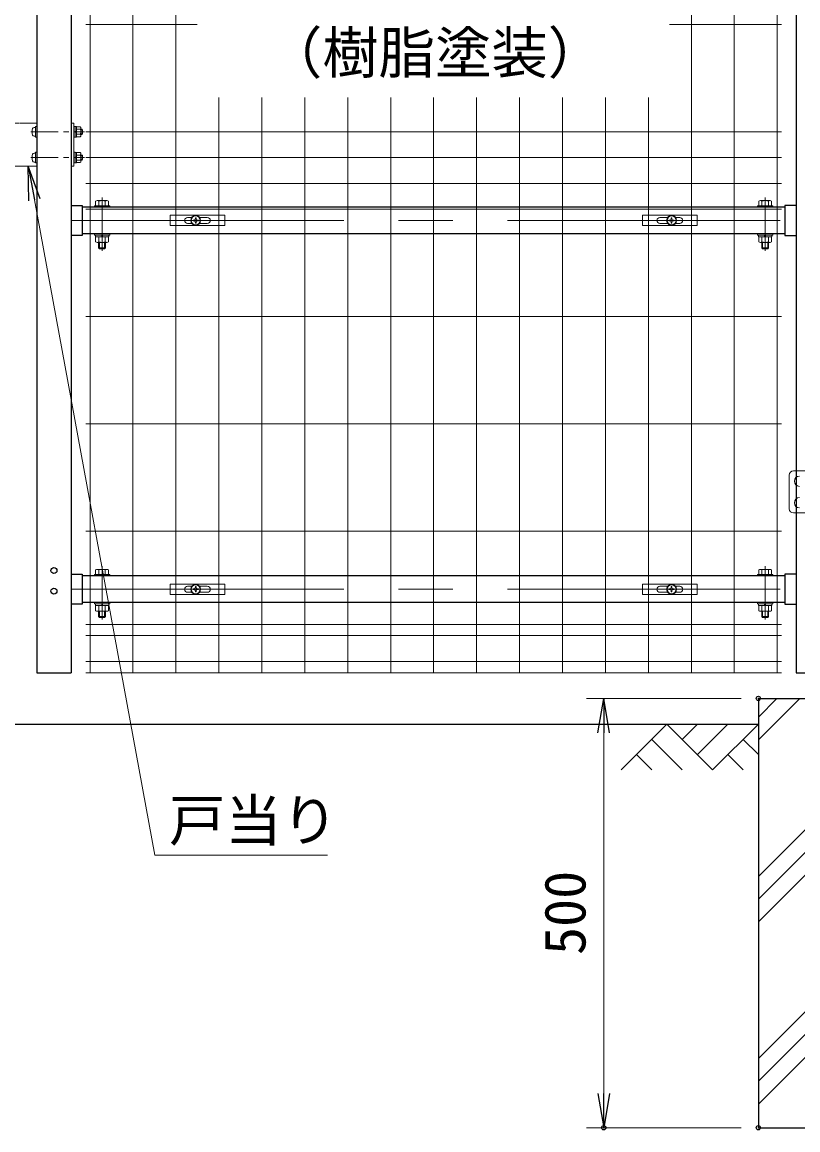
# Model space of a CAD drawing. Units: millimetres, scale not verified. Extents: x -4200 to 4200, y -2970 to 2970.
# Drawn here: x 1235 to 2138, y -775 to 515 of the extents above; entities that cross this region are included whole.
import ezdxf
from ezdxf.enums import TextEntityAlignment as Align

# ---------------------------------------------------------------- set-up
doc = ezdxf.new("R2010")
doc.units = ezdxf.units.MM
doc.header["$LTSCALE"] = 10
doc.header["$PDMODE"] = 32
doc.header["$PDSIZE"] = 5
doc.linetypes.add('DASHED', pattern=[7.5, 6, -1.5])
doc.linetypes.add('USER1', pattern=[50.8, 31.75, -6.35, 6.35, -6.35])
for name, color, linetype, lineweight in [('0-0_D-STR1', 1, 'Continuous', 25), ('0-1_D-DCR-HCH', 7, 'Continuous', 13), ('0-2_D-BMK', 2, 'USER1', 13), ('0-3_D-BGD', 7, 'Continuous', 25), ('0-4_D-STR4', 7, 'Continuous', 25), ('0-5_D-STR-DIM', 7, 'Continuous', 13), ('0-8_D-STR2', 7, 'Continuous', 13), ('0-9_D-STR3', 3, 'Continuous', 13), ('0-A_D-STR-TXT', 7, 'Continuous', 13)]:
    doc.layers.add(name, color=color, linetype=linetype, lineweight=lineweight)
doc.layers.add('0-6_0', color=7, linetype='Continuous')
doc.layers.add('0-7_Defpoints', color=6, linetype='Continuous')
doc.styles.add('ＭＳ ゴシック', font='')
doc.styles.get('ＭＳ ゴシック').set_extended_font_data('MS Gothic')

# ---------------------------------------------------------------- blocks, each defined once
blk = doc.blocks.new('_Open')
at = {"layer": '0-6_0'}
blk.add_line((-10, 1.667), (0, 0), dxfattribs=at)
blk.add_lwpolyline([(-10, -1.667), (0, 0), (-10, 0)], dxfattribs=at)
blk = doc.blocks.new('A$C85983226')
at = {"layer": '0-2_D-BMK'}
for p, q in [((-70, 0), (554, 0)), ((-70, -300), (554, -300))]:
    blk.add_line(p, q, dxfattribs=at)
at = {"layer": '0-9_D-STR3', "linetype": 'DASHED'}
for p, q in [((-368, -300), (-368, 0)), ((-268, 100), (-200, 100)), ((-200, -400), (-268, -400))]:
    blk.add_line(p, q, dxfattribs=at)
at = {"layer": '0-9_D-STR3'}
for p, q in [((-200, 100), (0, 100)), ((-31.3, 51.8), (-16, 51.8)), ((-16, 62.5), (-16, -62.5)), ((-16, 62.5), (0, 62.5)), ((-16, 51.8), (-16, -51.8)), ((0, 100), (0, -400)), ((0, 62.5), (0, -62.5)), ((400, 100), (400, -400)), ((432, 100), (400, 100)), ((432, 100), (432, -400)), ((432, 62.5), (432, -62.5)), ((432, 62.5), (448, 62.5)), ((448, 62.5), (448, -62.5)), ((448, 8), (463.8, -1.1)), ((448, 1.1), (463.8, -8)), ((463.8, 57.5), (463.8, -57.5)), ((505.6, 57.5), (463.8, 57.5)), ((505.6, 29.1), (463.8, 29.1)), ((513.8, 43.3), (513.8, -43.3)), ((527, 30), (513.8, 30)), ((534, 23), (513.8, 23)), ((527, -30), (527, 30)), ((534, 23), (527, 30)), ((534, -23), (534, 23)), ((-31.6, -51.8), (-16, -51.8)), ((-16, -62.5), (0, -62.5)), ((432, -62.5), (448, -62.5)), ((505.6, -29.1), (463.8, -29.1)), ((505.6, -57.5), (463.8, -57.5)), ((534, -23), (513.8, -23)), ((527, -30), (513.8, -30)), ((534, -23), (527, -30)), ((-31.3, -248.2), (-16, -248.2)), ((-16, -237.5), (-16, -362.5)), ((-16, -237.5), (0, -237.5)), ((-16, -248.2), (-16, -351.8)), ((0, -237.5), (0, -362.5)), ((432, -237.5), (432, -362.5)), ((432, -237.5), (448, -237.5)), ((448, -237.5), (448, -362.5)), ((463.8, -242.5), (463.8, -357.5)), ((505.6, -242.5), (463.8, -242.5)), ((513.8, -256.7), (513.8, -343.3)), ((-31.6, -351.8), (-16, -351.8)), ((-16, -362.5), (0, -362.5)), ((432, -362.5), (448, -362.5)), ((448, -292), (463.8, -301.1)), ((448, -298.9), (463.8, -308)), ((505.6, -270.9), (463.8, -270.9)), ((505.6, -329.1), (463.8, -329.1)), ((505.6, -357.5), (463.8, -357.5)), ((527, -270), (513.8, -270)), ((534, -277), (513.8, -277)), ((534, -323), (513.8, -323)), ((527, -330), (513.8, -330)), ((527, -330), (527, -270)), ((534, -277), (527, -270)), ((534, -323), (527, -330)), ((534, -323), (534, -277)), ((-200, -400), (0, -400)), ((432, -400), (400, -400))]:
    blk.add_line(p, q, dxfattribs=at)
for points in [[(448, -61), (463.8, -61), (463.8, 61), (448, 61)], [(448, -361), (463.8, -361), (463.8, -239), (448, -239)]]:
    blk.add_lwpolyline(points, close=True, dxfattribs=at)
at = {"layer": '0-9_D-STR3', "linetype": 'DASHED'}
for centre, start, end in [((-268, 0), 90, 180), ((-268, -300), 180, 270)]:
    blk.add_arc(centre, 100, start, end, dxfattribs=at)
at = {"layer": '0-9_D-STR3'}
for centre, radius, start, end in [((85, -0.7), 140, 163.92714, 195.41383), ((-31.3, 32.8), 19, 90, 163.92714), ((497.4, 43.3), 16.4, 300, 60), ((458, 0), 55.8, 328.543, 31.457), ((-31.6, -32.8), 19, 195.41383, 270), ((497.4, -43.3), 16.4, 300, 60), ((-31.3, -267.2), 19, 90, 163.92714), ((497.4, -256.7), 16.4, 300, 60), ((85, -300.7), 140, 163.92714, 195.41383), ((-31.6, -332.8), 19, 195.41383, 270), ((458, -300), 55.8, 328.543, 31.457), ((497.4, -343.3), 16.4, 300, 60)]:
    blk.add_arc(centre, radius, start, end, dxfattribs=at)
blk = doc.blocks.new('A$Cc5bff5c2')
at = {"layer": '0-9_D-STR3'}
for p, q in [((-297.7, 60), (337.3, 60)), ((-297.7, -60), (-297.7, 60)), ((-95.2, 35), (-45.6, 35)), ((-18.5, 4.2), (-31.5, 3.9)), ((-31.5, 3.9), (-31.5, -4)), ((-4, 31.5), (-4.2, 18.5)), ((-4, 31.5), (4, 31.5)), ((4, 31.5), (4.2, 18.5)), ((18.5, 4.2), (31.5, 3.9)), ((31.5, 3.9), (31.5, -4)), ((45.6, 35), (134.8, 35)), ((-95.2, -35), (-45.6, -35)), ((-18.5, -4.2), (-31.5, -4)), ((-4, -31.5), (-4.2, -18.5)), ((18.5, -4.2), (31.5, -4)), ((45.6, -35), (134.8, -35))]:
    blk.add_line(p, q, dxfattribs=at)
for points in [[(-297.7, -60), (337.3, -60), (337.3, 60)], [(-4, -31.5), (4, -31.5), (4.2, -18.5)]]:
    blk.add_lwpolyline(points, dxfattribs=at)
for radius in [57.5, 52.5]:
    blk.add_circle((0, 0), radius, dxfattribs=at)
for centre, radius, start, end in [((-95.2, 0), 35, 90, 270), ((-19.1, 19), 14.9, 270, 0), ((19.1, 19), 14.9, 180, 270), ((134.8, 0), 35, 270, 90), ((-19.1, -19), 14.9, 0, 90), ((19.1, -19), 14.9, 90, 180)]:
    blk.add_arc(centre, radius, start, end, dxfattribs=at)
blk = doc.blocks.new('A$C5ba32ecb')
at = {"layer": '0-9_D-STR3'}
for p, q in [((-337.5, 60), (297.5, 60)), ((-337.5, -60), (-337.5, 60)), ((-135, 35), (-45.6, 35)), ((-18.5, 4.2), (-31.5, 3.9)), ((-31.5, 3.9), (-31.5, -4)), ((-4, 31.5), (-4.2, 18.5)), ((-4, 31.5), (4, 31.5)), ((4, 31.5), (4.2, 18.5)), ((18.5, 4.2), (31.5, 3.9)), ((31.5, 3.9), (31.5, -4)), ((45.6, 35), (95, 35)), ((-135, -35), (-45.6, -35)), ((-18.5, -4.2), (-31.5, -4)), ((-4, -31.5), (-4.2, -18.5)), ((18.5, -4.2), (31.5, -4)), ((45.6, -35), (95, -35))]:
    blk.add_line(p, q, dxfattribs=at)
for points in [[(-337.5, -60), (297.5, -60), (297.5, 60)], [(-4, -31.5), (4, -31.5), (4.2, -18.5)]]:
    blk.add_lwpolyline(points, dxfattribs=at)
for radius in [57.5, 52.5]:
    blk.add_circle((0, 0), radius, dxfattribs=at)
for centre, radius, start, end in [((-135, 0), 35, 90, 270), ((-19.1, 19), 14.9, 270, 0), ((19.1, 19), 14.9, 180, 270), ((95, 0), 35, 270, 90), ((-19.1, -19), 14.9, 0, 90), ((19.1, -19), 14.9, 90, 180)]:
    blk.add_arc(centre, radius, start, end, dxfattribs=at)

msp = doc.modelspace()

# ---------------------------------------------------------------- linework, layer by layer
at = {"layer": '0-0_D-STR1'}
for p, q in [((1291.99, 842.68), (1291.99, -242.32)), ((2135.99, 842.68), (2135.99, -242.32)), ((1251.99, 678.68), (1251.99, -242.32)), ((1291.99, 301.88), (1304.99, 301.88)), ((1304.99, 301.88), (1304.99, 266.98)), ((2122.99, 299.93), (1304.99, 299.93)), ((2135.99, 301.88), (2122.99, 301.88)), ((1304.99, 266.98), (1291.99, 266.98)), ((2122.99, 268.93), (1304.99, 268.93)), ((1291.99, -127.67), (1304.99, -127.67)), ((2122.99, -127.67), (2122.99, -162.57)), ((2135.99, -127.67), (2122.99, -127.67)), ((2122.99, -129.62), (1304.99, -129.62)), ((2122.99, -160.62), (1304.99, -160.62)), ((2122.99, -162.57), (2135.99, -162.57)), ((1251.99, -242.32), (1291.99, -242.32)), ((2135.99, -242.32), (2175.99, -242.32))]:
    msp.add_line(p, q, dxfattribs=at)
for points in [[(2122.99, 301.88), (2122.99, 266.98), (2135.99, 266.98)], [(1304.99, -127.67), (1304.99, -162.57), (1291.99, -162.57)]]:
    msp.add_lwpolyline(points, dxfattribs=at)
for centre in [(1271.99, -123.32), (1271.99, -147.32)]:
    msp.add_circle(centre, 3.5, dxfattribs=at)
at = {"layer": '0-1_D-DCR-HCH'}
for p, q in [((2091.99, -320.52), (2140.19, -272.32)), ((2091.99, -294), (2113.68, -272.32)), ((1985.57, -302.32), (1932.35, -355.53)), ((1985.57, -302.32), (2038.78, -355.53)), ((2003.3, -320.05), (2021.04, -302.32)), ((2021.04, -337.79), (2056.52, -302.32)), ((2038.78, -355.53), (2091.99, -302.32)), ((1967.83, -320.05), (2003.47, -355.53)), ((2074.25, -320.05), (2091.99, -337.71)), ((1950.09, -337.79), (1967.91, -355.53)), ((2056.52, -337.79), (2074.33, -355.53)), ((2091.99, -479.62), (2211.74, -359.87)), ((2091.99, -506.13), (2211.74, -386.38)), ((2091.99, -532.65), (2211.74, -412.9)), ((2091.99, -718.26), (2391.99, -418.26)), ((2091.99, -744.78), (2391.99, -444.78)), ((2091.99, -691.75), (2261.42, -522.32))]:
    msp.add_line(p, q, dxfattribs=at)
at = {"layer": '0-2_D-BMK'}
for p, q in [((1327.99, 249.09), (1327.99, 311.18)), ((2099.99, 249.09), (2099.99, 311.18)), ((1291.99, 284.43), (2135.99, 284.43)), ((1327.99, -180.46), (1327.99, -118.37)), ((2099.99, -180.46), (2099.99, -118.37)), ((1291.99, -145.12), (2135.99, -145.12))]:
    msp.add_line(p, q, dxfattribs=at)
at = {"layer": '0-3_D-BGD'}
msp.add_line((391.99, -302.32), (2091.99, -302.32), dxfattribs=at)
at = {"layer": '0-4_D-STR4'}
for p, q in [((2091.99, -272.32), (2091.99, -772.32)), ((2091.99, -272.32), (2211.74, -272.32)), ((2091.99, -772.32), (2391.99, -772.32))]:
    msp.add_line(p, q, dxfattribs=at)
at = {"layer": '0-5_D-STR-DIM'}
for p, q in [((2071.99, -272.32), (1891.99, -272.32)), ((1911.99, -312.32), (1911.99, -732.32)), ((2071.99, -772.32), (1891.99, -772.32))]:
    msp.add_line(p, q, dxfattribs=at)
at = {"layer": '0-7_Defpoints'}
for p in [(2091.99, -272.32), (1911.99, -772.32), (2091.99, -772.32), (2091.99, -772.32)]:
    msp.add_point(p, dxfattribs=at)
at = {"layer": '0-8_D-STR2'}
for p, q in [((1313.99, -242.32), (1313.99, 927.68)), ((1363.99, -242.32), (1363.99, 927.68)), ((1413.99, -242.32), (1413.99, 927.68)), ((2013.99, -242.32), (2013.99, 927.68)), ((2063.99, -242.32), (2063.99, 927.68)), ((2113.99, -242.32), (2113.99, 927.68)), ((1438.74, 512.68), (1308.99, 512.68)), ((2118.99, 512.68), (1988.74, 512.68)), ((1463.99, -242.32), (1463.99, 427.68)), ((1513.99, -242.32), (1513.99, 427.68)), ((1563.99, -242.32), (1563.99, 427.68)), ((1613.99, -242.32), (1613.99, 427.68)), ((1663.99, -242.32), (1663.99, 427.68)), ((1713.99, -242.32), (1713.99, 427.68)), ((1763.99, -242.32), (1763.99, 427.68)), ((1813.99, -242.32), (1813.99, 427.68)), ((1863.99, -242.32), (1863.99, 427.68)), ((1913.99, -242.32), (1913.99, 427.68)), ((1963.99, -242.32), (1963.99, 427.68)), ((2118.99, 387.68), (1308.99, 387.68)), ((2118.99, 357.68), (1308.99, 357.68)), ((2118.99, 327.68), (1308.99, 327.68)), ((2118.99, 297.68), (1308.99, 297.68)), ((2118.99, 172.68), (1308.99, 172.68)), ((2118.99, 47.68), (1308.99, 47.68)), ((2118.99, -77.32), (1308.99, -77.32)), ((2118.99, -186.32), (1308.99, -186.32)), ((2118.99, -199.19), (1308.99, -199.19)), ((2118.99, -229.44), (1308.99, -229.44)), ((2118.99, -242.32), (1308.99, -242.32))]:
    msp.add_line(p, q, dxfattribs=at)
at = {"layer": '0-9_D-STR3'}
for p, q in [((1318.99, 301.53), (1318.99, 299.93)), ((1318.99, 301.53), (1336.99, 301.53)), ((1318.99, 299.93), (1336.99, 299.93)), ((1320.49, 301.53), (1320.49, 306.99)), ((1335.49, 301.53), (1320.49, 301.53)), ((1333.62, 307.54), (1322.37, 307.54)), ((1324.24, 301.53), (1324.24, 306.99)), ((1331.74, 301.53), (1331.74, 306.99)), ((1335.49, 301.53), (1335.49, 306.99)), ((1336.99, 301.53), (1336.99, 299.93)), ((2090.99, 301.53), (2090.99, 299.93)), ((2108.99, 301.53), (2090.99, 301.53)), ((2108.99, 299.93), (2090.99, 299.93)), ((2092.49, 301.53), (2092.49, 306.99)), ((2092.49, 301.53), (2107.49, 301.53)), ((2094.36, 307.54), (2105.61, 307.54)), ((2096.24, 301.53), (2096.24, 306.99)), ((2103.74, 301.53), (2103.74, 306.99)), ((2107.49, 301.53), (2107.49, 306.99)), ((2108.99, 301.53), (2108.99, 299.93)), ((1318.99, 268.93), (1318.99, 267.33)), ((1318.99, 268.93), (1336.99, 268.93)), ((1318.99, 267.33), (1336.99, 267.33)), ((1320.49, 265.33), (1320.49, 259.39)), ((1322.37, 258.83), (1333.62, 258.83)), ((1323.99, 252.53), (1323.99, 258.83)), ((1324.24, 265.33), (1324.24, 259.39)), ((1324.99, 251.53), (1324.99, 258.83)), ((1328.37, 265.33), (1327.21, 267.34)), ((1329.06, 265.33), (1327.91, 267.33)), ((1330.99, 251.53), (1330.99, 258.83)), ((1331.74, 265.33), (1331.74, 259.39)), ((1331.99, 252.53), (1331.99, 258.83)), ((1335.49, 265.33), (1335.49, 259.39)), ((1336.99, 268.93), (1336.99, 267.33)), ((2090.99, 268.93), (2090.99, 267.33)), ((2108.99, 268.93), (2090.99, 268.93)), ((2108.99, 267.33), (2090.99, 267.33)), ((2092.49, 265.33), (2092.49, 259.39)), ((2105.61, 258.83), (2094.36, 258.83)), ((2095.99, 252.53), (2095.99, 258.83)), ((2096.24, 265.33), (2096.24, 259.39)), ((2096.99, 251.53), (2096.99, 258.83)), ((2098.92, 265.33), (2100.08, 267.33)), ((2099.61, 265.33), (2100.77, 267.34)), ((2102.99, 251.53), (2102.99, 258.83)), ((2103.74, 265.33), (2103.74, 259.39)), ((2103.99, 252.53), (2103.99, 258.83)), ((2107.49, 265.33), (2107.49, 259.39)), ((2108.99, 268.93), (2108.99, 267.33)), ((1323.99, 252.53), (1324.99, 251.53)), ((1323.99, 252.53), (1331.99, 252.53)), ((1330.99, 251.53), (1324.99, 251.53)), ((1330.99, 251.53), (1331.99, 252.53)), ((2096.99, 251.53), (2095.99, 252.53)), ((2103.99, 252.53), (2095.99, 252.53)), ((2096.99, 251.53), (2102.99, 251.53)), ((2103.99, 252.53), (2102.99, 251.53)), ((2127.96, -12.31), (2127.96, -51.31)), ((2186.82, -7.31), (2132.96, -7.31)), ((2186.82, -56.31), (2132.96, -56.31)), ((1318.99, -128.02), (1318.99, -129.62)), ((1318.99, -128.02), (1336.99, -128.02)), ((1320.49, -128.02), (1320.49, -122.56)), ((1335.49, -128.02), (1320.49, -128.02)), ((1333.62, -122.01), (1322.37, -122.01)), ((1324.24, -128.02), (1324.24, -122.56)), ((1331.74, -128.02), (1331.74, -122.56)), ((1335.49, -128.02), (1335.49, -122.56)), ((1336.99, -128.02), (1336.99, -129.62)), ((2090.99, -128.02), (2090.99, -129.62)), ((2108.99, -128.02), (2090.99, -128.02)), ((2092.49, -128.02), (2092.49, -122.56)), ((2092.49, -128.02), (2107.49, -128.02)), ((2094.36, -122.01), (2105.61, -122.01)), ((2096.24, -128.02), (2096.24, -122.56)), ((2103.74, -128.02), (2103.74, -122.56)), ((2107.49, -128.02), (2107.49, -122.56)), ((2108.99, -128.02), (2108.99, -129.62)), ((1318.99, -129.62), (1336.99, -129.62)), ((2108.99, -129.62), (2090.99, -129.62)), ((1318.99, -160.62), (1318.99, -162.22)), ((1318.99, -160.62), (1336.99, -160.62)), ((1318.99, -162.22), (1336.99, -162.22)), ((1320.49, -164.22), (1320.49, -170.16)), ((1324.24, -164.22), (1324.24, -170.16)), ((1328.37, -164.22), (1327.21, -162.21)), ((1329.06, -164.22), (1327.91, -162.22)), ((1331.74, -164.22), (1331.74, -170.16)), ((1335.49, -164.22), (1335.49, -170.16)), ((1336.99, -160.62), (1336.99, -162.22)), ((2090.99, -160.62), (2090.99, -162.22)), ((2108.99, -160.62), (2090.99, -160.62)), ((2108.99, -162.22), (2090.99, -162.22)), ((2092.49, -164.22), (2092.49, -170.16)), ((2096.24, -164.22), (2096.24, -170.16)), ((2098.92, -164.22), (2100.08, -162.22)), ((2099.61, -164.22), (2100.77, -162.21)), ((2103.74, -164.22), (2103.74, -170.16)), ((2107.49, -164.22), (2107.49, -170.16)), ((2108.99, -160.62), (2108.99, -162.22)), ((1322.37, -170.72), (1333.62, -170.72)), ((1323.99, -177.02), (1323.99, -170.72)), ((1323.99, -177.02), (1324.99, -178.02)), ((1323.99, -177.02), (1331.99, -177.02)), ((1324.99, -178.02), (1324.99, -170.72)), ((1330.99, -178.02), (1324.99, -178.02)), ((1330.99, -178.02), (1330.99, -170.72)), ((1330.99, -178.02), (1331.99, -177.02)), ((1331.99, -177.02), (1331.99, -170.72)), ((2105.61, -170.72), (2094.36, -170.72)), ((2095.99, -177.02), (2095.99, -170.72)), ((2096.99, -178.02), (2095.99, -177.02)), ((2103.99, -177.02), (2095.99, -177.02)), ((2096.99, -178.02), (2096.99, -170.72)), ((2096.99, -178.02), (2102.99, -178.02)), ((2102.99, -178.02), (2102.99, -170.72)), ((2103.99, -177.02), (2102.99, -178.02)), ((2103.99, -177.02), (2103.99, -170.72))]:
    msp.add_line(p, q, dxfattribs=at)
for points in [[(1335.69, 265.33), (1320.29, 265.33), (1320.29, 267.34)], [(1335.69, 265.33), (1335.69, 267.33), (1320.29, 267.34)], [(2092.29, 265.33), (2107.69, 265.33), (2107.69, 267.34)], [(2092.29, 265.33), (2092.29, 267.33), (2107.69, 267.34)], [(1335.69, -164.22), (1320.29, -164.22), (1320.29, -162.21)], [(1335.69, -164.22), (1335.69, -162.22), (1320.29, -162.21)], [(2092.29, -164.22), (2107.69, -164.22), (2107.69, -162.21)], [(2092.29, -164.22), (2092.29, -162.22), (2107.69, -162.21)]]:
    msp.add_lwpolyline(points, dxfattribs=at)
for centre, radius, start, end in [((1322.37, 304.08), 3.46, 57.13278, 122.86722), ((1327.99, 294.55), 12.99, 73.22135, 106.77865), ((1333.62, 304.08), 3.46, 57.13278, 122.86722), ((2094.36, 304.08), 3.46, 57.13278, 122.86722), ((2099.99, 294.55), 12.99, 73.22135, 106.77865), ((2105.61, 304.08), 3.46, 57.13278, 122.86722), ((1322.37, 262.29), 3.46, 237.13278, 302.86722), ((1327.99, 271.83), 12.99, 253.22135, 286.77865), ((1333.62, 262.29), 3.46, 237.13278, 302.86722), ((2094.36, 262.29), 3.46, 237.13278, 302.86722), ((2099.99, 271.83), 12.99, 253.22135, 286.77865), ((2105.61, 262.29), 3.46, 237.13278, 302.86722), ((2132.96, -12.31), 5, 90, 180), ((2139.96, -19.31), 6, 90, 270), ((2139.96, -44.31), 6, 90, 270), ((2132.96, -51.31), 5, 180, 270), ((1322.37, -125.47), 3.46, 57.13278, 122.86722), ((1327.99, -135), 12.99, 73.22135, 106.77865), ((1333.62, -125.47), 3.46, 57.13278, 122.86722), ((2094.36, -125.47), 3.46, 57.13278, 122.86722), ((2099.99, -135), 12.99, 73.22135, 106.77865), ((2105.61, -125.47), 3.46, 57.13278, 122.86722), ((1322.37, -167.26), 3.46, 237.13278, 302.86722), ((1327.99, -157.72), 12.99, 253.22135, 286.77865), ((1333.62, -167.26), 3.46, 237.13278, 302.86722), ((2094.36, -167.26), 3.46, 237.13278, 302.86722), ((2099.99, -157.72), 12.99, 253.22135, 286.77865), ((2105.61, -167.26), 3.46, 237.13278, 302.86722)]:
    msp.add_arc(centre, radius, start, end, dxfattribs=at)
at = {"layer": '0-A_D-STR-TXT'}
msp.add_lwpolyline([(1590.44, -454.77), (1389.38, -454.77), (1249.22, 308.34)], dxfattribs=at)

# ---------------------------------------------------------------- block references
at = {"layer": '0-5_D-STR-DIM', "xscale": 0.1, "yscale": 0.1}
msp.add_blockref('A$C85983226', (1251.99, 387.68), dxfattribs=at)
at = {"layer": '0-5_D-STR-DIM', "xscale": 4, "yscale": 4}
for p, rotation in [((1911.99, -272.32), 90), ((1911.99, -772.32), 270)]:
    msp.add_blockref('_Open', p, dxfattribs=dict(at, rotation=rotation))
at = {"layer": '0-9_D-STR3', "xscale": 0.1, "yscale": 0.1}
for name, p in [('A$Cc5bff5c2', (1437, 284.43)), ('A$C5ba32ecb', (1990.99, 284.43)), ('A$Cc5bff5c2', (1437, -145.12)), ('A$C5ba32ecb', (1990.99, -145.12))]:
    msp.add_blockref(name, p, dxfattribs=at)
at = {"layer": '0-A_D-STR-TXT', "xscale": 4, "yscale": 4, "rotation": 100.40762}
msp.add_blockref('_Open', (1241.99, 347.68), dxfattribs=at)

# ---------------------------------------------------------------- texts
at = {"layer": '0-5_D-STR-DIM', "style": 'ＭＳ ゴシック'}
msp.add_text('500', height=48.09, rotation=90, dxfattribs=at).set_placement((1905.24, -571.19), align=Align.BOTTOM_LEFT)
at = {"layer": '0-A_D-STR-TXT', "style": 'ＭＳ ゴシック'}
for s, p in [('（樹脂塗装）', (1518.82, 441.35)), ('戸当り', (1405.84, -452.73))]:
    msp.add_text(s, height=48.09, dxfattribs=at).set_placement(p, align=Align.BOTTOM_LEFT)

doc.saveas('drawing.dxf')
